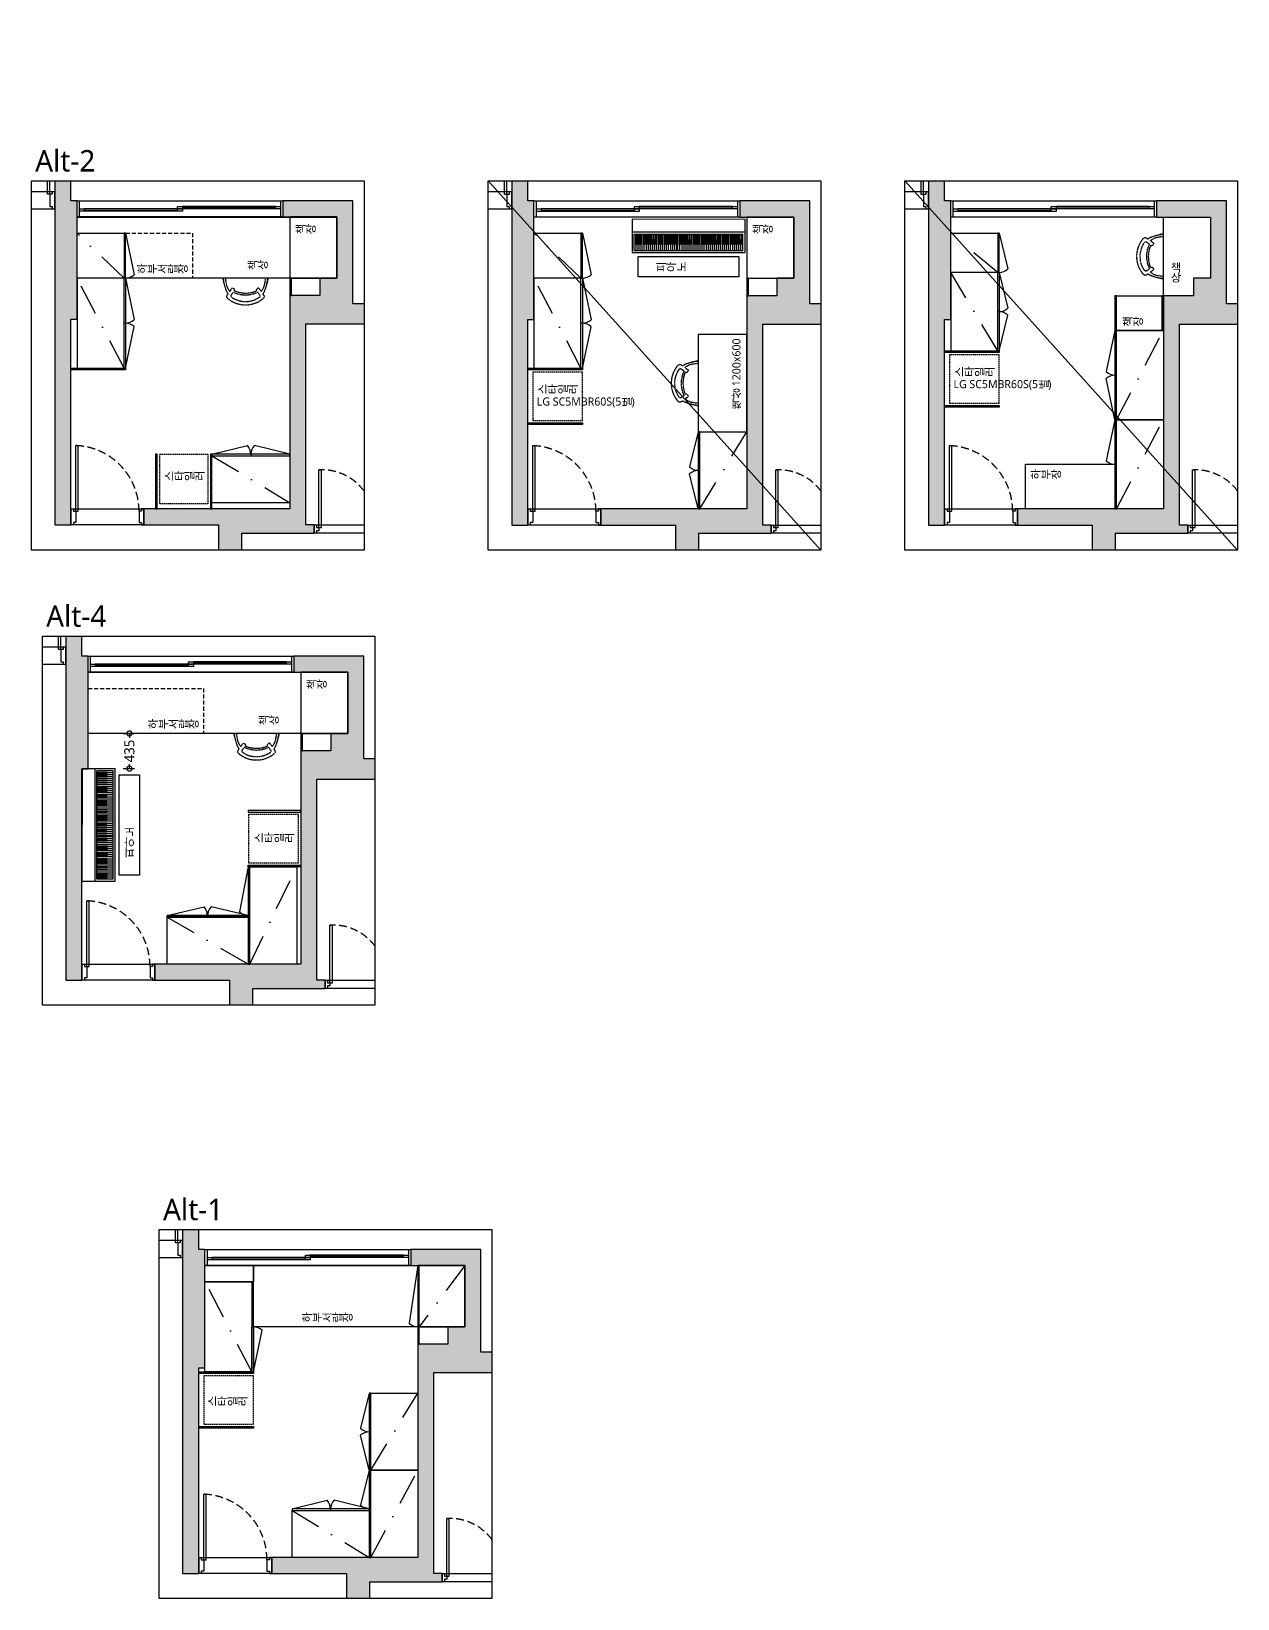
# Model space of a CAD drawing. Header units: millimetres. Extents: x -41292 to 298682, y -22072 to 33155.
# Drawn here: x 274423 to 289307, y -21705 to -2369 of the extents above; entities that cross this region are included whole.
import ezdxf
from ezdxf.enums import TextEntityAlignment as Align

# ---------------------------------------------------------------- set-up
doc = ezdxf.new("R2010")
doc.units = ezdxf.units.MM
for name, pattern in [('( Hidden )', [0.375, 0.25, -0.125]), ('CONT', [2, 1, 1]), ('DASHDOT', [25.4, 12.7, -6.35, 0, -6.35]), ('DASHED2', [0.375, 0.25, -0.125]), ('DH-HID2', [1.2, 0.8, -0.4]), ('HID1', [0.375, 0.25, -0.125]), ('HIDDEN', [9.525, 6.35, -3.175])]:
    doc.linetypes.add(name, pattern=pattern)
for name, color, linetype in [('0-ELC TEXT', 7, 'Continuous'), ('03-TEXT', 3, 'Continuous'), ('06-FUR', 6, 'Continuous'), ('FU-FURM', 251, 'DH-HID2'), ('fur', 6, 'Continuous'), ('P-门', 4, 'Continuous'), ('S-DIM', 7, 'Continuous'), ('벽1', 2, 'Continuous'), ('인테리어_가구_사입', 5, 'HID1'), ('인테리어_가구_제작', 6, 'Continuous'), ('인테리어_키친', 6, 'Continuous'), ('인테리어_해치_벽체', 8, 'Continuous'), ('창호', 4, 'Continuous'), ('틀', 8, 'Continuous'), ('평면_가구', 6, 'Continuous')]:
    doc.layers.add(name, color=color, linetype=linetype)
doc.layers.add('HACTH', color=8, linetype='Continuous', lineweight=0)
doc.styles.add('HY 울릉도 L', font='@Microsoft JhengHei UI Light.ttf')
doc.styles.add('넥슨고딕', font='@Microsoft JhengHei Light.ttf')
doc.styles.add('코레일둥고', font='@Microsoft JhengHei Light.ttf')
doc.dimstyles.new('50', dxfattribs={"dimscale": 50, "dimtxt": 2.5, "dimasz": 2.5, "dimexe": 1.25, "dimexo": 2, "dimtad": 0, "dimdec": 0, "dimtxsty": '넥슨고딕', "dimblk": 'DOTSMALL', "dimcen": 2.5, "dimclrd": 1, "dimclre": 1, "dimclrt": 2, "dimadec": 0, "dimazin": 0, "dimtfac": 1, "dimtdec": 0, "dimtix": 1, "dimtmove": 0, "dimatfit": 3, "dimldrblk": 'DOTSMALL', "dimfxl": 1.25, "dimarcsym": 0})
doc.dimstyles.new('60', dxfattribs={"dimscale": 60, "dimtxt": 2, "dimasz": 0.5, "dimexe": 1, "dimexo": 1, "dimgap": 1, "dimtad": 0, "dimdec": 0, "dimrnd": 0.05, "dimdsep": 46, "dimlunit": 6, "dimtxsty": 'HY 울릉도 L', "dimblk": 'ARCHTICK', "dimcen": 2.5, "dimdle": 1, "dimclrd": 1, "dimclre": 1, "dimclrt": 2, "dimadec": 0, "dimazin": 0, "dimtfac": 1, "dimtdec": 0, "dimtix": 1, "dimtmove": 2, "dimatfit": 3, "dimldrblk": 'ARCHTICK', "dimfxl": 1, "dimlwd": -1, "dimlwe": -1, "dimarcsym": 0})

# ---------------------------------------------------------------- blocks, each defined once
blk = doc.blocks.new('cvldksih')
at = {"layer": 'fur', "color": 8}
for p, q in [((322909, 20530), (321519, 20532)), ((321519, 20532), (321519, 20123)), ((322909, 20531), (322909, 20121)), ((322909, 20371), (321519, 20373)), ((321544, 20347), (322884, 20346)), ((321544, 20147), (321544, 20347)), ((321563, 20222), (321563, 20347)), ((321576, 20347), (321575, 20222)), ((321588, 20222), (321588, 20347)), ((321601, 20347), (321600, 20222)), ((321613, 20221), (321613, 20347)), ((321626, 20346), (321625, 20221)), ((321644, 20146), (321644, 20346)), ((321663, 20221), (321663, 20346)), ((321676, 20346), (321675, 20221)), ((321688, 20221), (321688, 20346)), ((321701, 20346), (321700, 20221)), ((321719, 20146), (321719, 20346)), ((321738, 20221), (321738, 20346)), ((321751, 20346), (321750, 20221)), ((321763, 20221), (321763, 20346)), ((321776, 20346), (321775, 20221)), ((321788, 20221), (321788, 20346)), ((321801, 20346), (321800, 20221)), ((321819, 20146), (321819, 20346)), ((321838, 20221), (321838, 20346)), ((321851, 20346), (321850, 20221)), ((321863, 20221), (321863, 20346)), ((321876, 20346), (321875, 20221)), ((321894, 20146), (321894, 20346)), ((321913, 20221), (321913, 20346)), ((321926, 20346), (321925, 20221)), ((321938, 20221), (321938, 20346)), ((321951, 20346), (321950, 20221)), ((321963, 20221), (321963, 20346)), ((321976, 20346), (321975, 20221)), ((321994, 20146), (321994, 20346)), ((322013, 20221), (322013, 20346)), ((322026, 20346), (322025, 20221)), ((322038, 20221), (322038, 20346)), ((322051, 20346), (322050, 20221)), ((322069, 20146), (322069, 20346)), ((322084, 20147), (322084, 20347)), ((322103, 20222), (322103, 20347)), ((322116, 20347), (322115, 20222)), ((322128, 20222), (322128, 20347)), ((322141, 20347), (322140, 20222)), ((322153, 20222), (322153, 20347)), ((322166, 20347), (322165, 20222)), ((322184, 20147), (322184, 20347)), ((322203, 20222), (322203, 20347)), ((322216, 20347), (322215, 20222)), ((322228, 20222), (322228, 20347)), ((322241, 20347), (322240, 20222)), ((322259, 20147), (322259, 20347)), ((322278, 20222), (322278, 20347)), ((322291, 20347), (322290, 20222)), ((322303, 20222), (322303, 20347)), ((322316, 20347), (322315, 20222)), ((322328, 20222), (322328, 20347)), ((322341, 20347), (322340, 20222)), ((322359, 20147), (322359, 20347)), ((322378, 20222), (322378, 20347)), ((322391, 20347), (322390, 20222)), ((322403, 20222), (322403, 20347)), ((322416, 20347), (322415, 20222)), ((322434, 20147), (322434, 20347)), ((322453, 20222), (322453, 20347)), ((322466, 20347), (322465, 20222)), ((322478, 20222), (322478, 20347)), ((322491, 20347), (322490, 20222)), ((322503, 20222), (322503, 20347)), ((322516, 20347), (322515, 20222)), ((322534, 20147), (322534, 20347)), ((322553, 20222), (322553, 20347)), ((322566, 20347), (322565, 20222)), ((322578, 20222), (322578, 20347)), ((322591, 20347), (322590, 20222)), ((322609, 20147), (322609, 20347)), ((322628, 20222), (322628, 20347)), ((322641, 20347), (322640, 20222)), ((322653, 20222), (322653, 20347)), ((322666, 20347), (322665, 20222)), ((322678, 20221), (322678, 20347)), ((322691, 20346), (322690, 20221)), ((322709, 20146), (322709, 20346)), ((322728, 20221), (322728, 20346)), ((322741, 20346), (322740, 20221)), ((322753, 20221), (322753, 20346)), ((322766, 20346), (322765, 20221)), ((322784, 20146), (322784, 20346)), ((322803, 20221), (322803, 20346)), ((322816, 20346), (322815, 20221)), ((322828, 20221), (322828, 20346)), ((322841, 20346), (322840, 20221)), ((322853, 20221), (322853, 20346)), ((322866, 20346), (322865, 20221)), ((322884, 20146), (322884, 20346)), ((321519, 20123), (322909, 20121)), ((321544, 20147), (322884, 20146)), ((321569, 20222), (321563, 20222)), ((321575, 20222), (321569, 20222)), ((321569, 20147), (321569, 20222)), ((321594, 20222), (321588, 20222)), ((321600, 20222), (321594, 20222)), ((321594, 20147), (321594, 20222)), ((321619, 20221), (321613, 20221)), ((321619, 20146), (321619, 20221)), ((321625, 20221), (321619, 20221)), ((321669, 20221), (321663, 20221)), ((321675, 20221), (321669, 20221)), ((321669, 20146), (321669, 20221)), ((321694, 20221), (321688, 20221)), ((321700, 20221), (321694, 20221)), ((321694, 20146), (321694, 20221)), ((321744, 20221), (321738, 20221)), ((321750, 20221), (321744, 20221)), ((321744, 20146), (321744, 20221)), ((321769, 20221), (321763, 20221)), ((321775, 20221), (321769, 20221)), ((321769, 20146), (321769, 20221)), ((321794, 20221), (321788, 20221)), ((321800, 20221), (321794, 20221)), ((321794, 20146), (321794, 20221)), ((321844, 20221), (321838, 20221)), ((321850, 20221), (321844, 20221)), ((321844, 20146), (321844, 20221)), ((321869, 20221), (321863, 20221)), ((321875, 20221), (321869, 20221)), ((321869, 20146), (321869, 20221)), ((321919, 20221), (321913, 20221)), ((321925, 20221), (321919, 20221)), ((321919, 20146), (321919, 20221)), ((321944, 20221), (321938, 20221)), ((321950, 20221), (321944, 20221)), ((321944, 20146), (321944, 20221)), ((321969, 20221), (321963, 20221)), ((321975, 20221), (321969, 20221)), ((321969, 20146), (321969, 20221)), ((322019, 20221), (322013, 20221)), ((322025, 20221), (322019, 20221)), ((322019, 20146), (322019, 20221)), ((322044, 20221), (322038, 20221)), ((322050, 20221), (322044, 20221)), ((322044, 20146), (322044, 20221)), ((322109, 20222), (322103, 20222)), ((322115, 20222), (322109, 20222)), ((322109, 20147), (322109, 20222)), ((322134, 20222), (322128, 20222)), ((322140, 20222), (322134, 20222)), ((322134, 20147), (322134, 20222)), ((322159, 20222), (322153, 20222)), ((322159, 20147), (322159, 20222)), ((322165, 20222), (322159, 20222)), ((322209, 20222), (322203, 20222)), ((322215, 20222), (322209, 20222)), ((322209, 20147), (322209, 20222)), ((322234, 20222), (322228, 20222)), ((322240, 20222), (322234, 20222)), ((322234, 20147), (322234, 20222)), ((322284, 20222), (322278, 20222)), ((322290, 20222), (322284, 20222)), ((322284, 20147), (322284, 20222)), ((322309, 20222), (322303, 20222)), ((322315, 20222), (322309, 20222)), ((322309, 20147), (322309, 20222)), ((322334, 20222), (322328, 20222)), ((322340, 20222), (322334, 20222)), ((322334, 20147), (322334, 20222)), ((322384, 20222), (322378, 20222)), ((322384, 20147), (322384, 20222)), ((322390, 20222), (322384, 20222)), ((322409, 20222), (322403, 20222)), ((322415, 20222), (322409, 20222)), ((322409, 20147), (322409, 20222)), ((322459, 20222), (322453, 20222)), ((322465, 20222), (322459, 20222)), ((322459, 20147), (322459, 20222)), ((322484, 20222), (322478, 20222)), ((322490, 20222), (322484, 20222)), ((322484, 20147), (322484, 20222)), ((322509, 20222), (322503, 20222)), ((322515, 20222), (322509, 20222)), ((322509, 20147), (322509, 20222)), ((322559, 20222), (322553, 20222)), ((322559, 20147), (322559, 20222)), ((322565, 20222), (322559, 20222)), ((322584, 20222), (322578, 20222)), ((322590, 20222), (322584, 20222)), ((322584, 20147), (322584, 20222)), ((322634, 20222), (322628, 20222)), ((322640, 20222), (322634, 20222)), ((322634, 20147), (322634, 20222)), ((322659, 20222), (322653, 20222)), ((322665, 20222), (322659, 20222)), ((322659, 20147), (322659, 20222)), ((322684, 20221), (322678, 20221)), ((322690, 20221), (322684, 20221)), ((322684, 20146), (322684, 20221)), ((322734, 20221), (322728, 20221)), ((322740, 20221), (322734, 20221)), ((322734, 20146), (322734, 20221)), ((322759, 20221), (322753, 20221)), ((322759, 20146), (322759, 20221)), ((322765, 20221), (322759, 20221)), ((322809, 20221), (322803, 20221)), ((322815, 20221), (322809, 20221)), ((322809, 20146), (322809, 20221)), ((322834, 20221), (322828, 20221)), ((322840, 20221), (322834, 20221)), ((322834, 20146), (322834, 20221)), ((322859, 20221), (322853, 20221)), ((322865, 20221), (322859, 20221)), ((322859, 20146), (322859, 20221))]:
    blk.add_line(p, q, dxfattribs=at)
blk.add_lwpolyline([(322834, 20072), (322834, 19822), (321594, 19822), (321594, 20072)], close=True, dxfattribs=at)
blk = doc.blocks.new('책상의자')
at = {"layer": '인테리어_가구_사입', "color": 8, "linetype": '( Hidden )', "ltscale": 5}
for p, q in [((113787, 53824), (113807, 53809)), ((113789, 53773), (113821, 53749)), ((113838, 53787), (113875, 53761)), ((113846, 53731), (113853, 53727)), ((113877, 53749), (113866, 53730)), ((113786, 53364), (113808, 53379)), ((113788, 53415), (113821, 53438)), ((113839, 53400), (113874, 53427)), ((113846, 53456), (113852, 53461)), ((113877, 53439), (113865, 53458))]:
    blk.add_line(p, q, dxfattribs=at)
for centre, radius, start, end in [((114017, 53594), 345, 138.9979, 220.9366), ((114017, 53594), 304, 145.1572, 214.759), ((113774, 53805), 22.6, 55.9255, 139.2632), ((113780, 53760), 14.6, 55.4796, 152.3609), ((113890, 53714), 126, 116.2601, 130.7423), ((114046, 53334), 537, 94.9511, 113.2594), ((113965, 53648), 188, 97.4888, 132.391), ((113870, 53754), 9.04, 328.7055, 55.0134), ((114224, 52767), 1130, 101.4265, 106.4653), ((114031, 53338), 504, 93.5561, 100.3197), ((114151, 53594), 356, 156.6602, 203.3178), ((114173, 53594), 356, 157.1535, 202.7371), ((113814, 53740), 12, 333.6604, 52.9211), ((113858, 53734), 9.04, 235.0126, 328.706), ((113774, 53383), 22.6, 220.7632, 304.1005), ((113780, 53427), 14.6, 207.6657, 304.5466), ((113890, 53474), 126, 229.1315, 243.7661), ((113813, 53447), 12, 307.105, 26.3658), ((113965, 53540), 188, 227.9325, 262.5373), ((113857, 53453), 9.04, 31.3201, 125.0127), ((113869, 53434), 9.04, 305.0127, 31.3206), ((114046, 53854), 537, 246.7667, 265.0616), ((114223, 54420), 1130, 253.5608, 258.593), ((114031, 53850), 504, 259.7064, 266.4572)]:
    blk.add_arc(centre, radius, start, end, dxfattribs=at)
blk = doc.blocks.new('_DotSmall')
at = {"color": 0, "linetype": 'ByBlock', "const_width": 0.5}
blk.add_lwpolyline([(-0.0625, 0, 1), (0.0625, 0, 1)], format="xyb", close=True, dxfattribs=at)
blk = doc.blocks.new('_ArchTick')
at = {"color": 0, "linetype": 'ByBlock', "const_width": 0.15}
blk.add_lwpolyline([(-0.5, -0.5), (0.5, 0.5)], dxfattribs=at)
blk = doc.blocks.new('*D578')
at = {"layer": 'Defpoints', "color": 0, "transparency": 16777216}
for p in [(289033, 12089), (289033, 8489), (289178, 8489), (275458, -11031), (275633, -11031), (275458, -11465)]:
    blk.add_point(p, dxfattribs=at)
at = {"layer": 'S-DIM', "color": 1, "transparency": 16777216}
for p, q in [((289093, 12089), (289238, 12089)), ((289178, 12149), (289178, 10002)), ((289178, 8429), (289178, 9507)), ((289093, 8489), (289238, 8489))]:
    blk.add_line(p, q, dxfattribs=at)
at = {"layer": 'S-DIM', "color": 1, "lineweight": -2, "transparency": 16777216}
for p, q in [((275558, -11031), (275696, -11031)), ((275633, -11031), (275633, -11086)), ((275558, -11465), (275696, -11465)), ((275633, -11465), (275633, -11410))]:
    blk.add_line(p, q, dxfattribs=at)
at = {"layer": 'S-DIM', "color": 1, "transparency": 16777216, "xscale": 30, "yscale": 30, "zscale": 30}
for p, rotation in [((289178, 12089), 90), ((289178, 8489), 270)]:
    blk.add_blockref('_ArchTick', p, dxfattribs=dict(at, rotation=rotation))
at = {"layer": 'S-DIM', "color": 1, "lineweight": -2, "transparency": 16777216, "xscale": 125, "yscale": 125, "zscale": 125}
for p, rotation in [((275633, -11031), 90), ((275633, -11465), 270)]:
    blk.add_blockref('_DotSmall', p, dxfattribs=dict(at, rotation=rotation))
at = {"layer": 'S-DIM', "color": 2, "transparency": 16777216, "attachment_point": 5, "rotation": 90}
for s, insert, char_height, style in [('3,600', (289178, 9754), 120, 'HY 울릉도 L'), ('435', (275633, -11248), 125, '넥슨고딕')]:
    blk.add_mtext(s, dxfattribs=dict(at, insert=insert, char_height=char_height, style=style))

msp = doc.modelspace()

# ---------------------------------------------------------------- hatches: boundary and pattern name
at = {"layer": '인테리어_해치_벽체'}
h = msp.add_hatch(color=256, dxfattribs=at)
h.dxf.hatch_style = 1
h.paths.add_polyline_path([(274986.97, -4459.54), (274911.97, -4459.54), (274911.97, -4213.29), (274711.97, -4213.29), (274711.97, -8459.54), (274911.97, -8459.54), (274911.97, -8259.54), (274911.97, -5921.2), (274986.97, -5921.2)])
h.paths.add_polyline_path([(278527.76, -5729.54), (278391.97, -5729.54), (278391.97, -4459.54), (277526.97, -4459.54), (277526.97, -4659.54), (278191.97, -4659.54), (278191.97, -5414.54), (277981.97, -5414.54), (277981.97, -5629.54), (277611.97, -5629.54), (277611.97, -8259.54), (275811.97, -8259.54), (275811.97, -8459.54), (276731.97, -8459.54), (276731.97, -8768.59), (277021.97, -8768.59), (277021.97, -8559.54), (277911.97, -8559.54), (277911.97, -8459.54), (277811.97, -8459.54), (277811.97, -5979.54), (278527.76, -5979.54)])
h = msp.add_hatch(color=256, dxfattribs=at)
h.dxf.hatch_style = 1
h.paths.add_polyline_path([(280624.66, -4460.72), (280549.66, -4460.72), (280549.66, -4214.48), (280349.66, -4214.48), (280349.66, -8460.72), (280549.66, -8460.72), (280549.66, -8260.72), (280549.66, -5922.39), (280624.66, -5922.39)])
h.paths.add_polyline_path([(284165.46, -5730.72), (284029.66, -5730.72), (284029.66, -4460.72), (283164.66, -4460.72), (283164.66, -4660.72), (283829.66, -4660.72), (283829.66, -5415.72), (283619.66, -5415.72), (283619.66, -5630.72), (283249.66, -5630.72), (283249.66, -8260.72), (281449.66, -8260.72), (281449.66, -8460.72), (282369.66, -8460.72), (282369.66, -8769.78), (282659.66, -8769.78), (282659.66, -8560.72), (283549.66, -8560.72), (283549.66, -8460.72), (283449.66, -8460.72), (283449.66, -5980.72), (284165.46, -5980.72)])
h = msp.add_hatch(color=256, dxfattribs=at)
h.dxf.hatch_style = 1
h.paths.add_polyline_path([(285765.94, -4460.72), (285690.94, -4460.72), (285690.94, -4214.48), (285490.94, -4214.48), (285490.94, -8460.72), (285690.94, -8460.72), (285690.94, -8260.72), (285690.94, -5922.39), (285765.94, -5922.39)])
h.paths.add_polyline_path([(289306.73, -5730.72), (289170.94, -5730.72), (289170.94, -4460.72), (288305.94, -4460.72), (288305.94, -4660.72), (288970.94, -4660.72), (288970.94, -5415.72), (288760.94, -5415.72), (288760.94, -5630.72), (288390.94, -5630.72), (288390.94, -8260.72), (286590.94, -8260.72), (286590.94, -8460.72), (287510.94, -8460.72), (287510.94, -8769.78), (287800.94, -8769.78), (287800.94, -8560.72), (288690.94, -8560.72), (288690.94, -8460.72), (288590.94, -8460.72), (288590.94, -5980.72), (289306.73, -5980.72)])
h = msp.add_hatch(color=256, dxfattribs=at)
h.dxf.hatch_style = 1
h.paths.add_polyline_path([(275122.59, -10075.75), (275047.59, -10075.75), (275047.59, -9829.51), (274847.59, -9829.51), (274847.59, -14075.75), (275047.59, -14075.75), (275047.59, -13875.75), (275047.59, -11465.75), (275122.59, -11465.75)])
h.paths.add_polyline_path([(278663.39, -11345.75), (278527.59, -11345.75), (278527.59, -10075.75), (277662.59, -10075.75), (277662.59, -10275.75), (278327.59, -10275.75), (278327.59, -11030.75), (278117.59, -11030.75), (278117.59, -11245.75), (277747.59, -11245.75), (277747.59, -13875.75), (275947.59, -13875.75), (275947.59, -14075.75), (276867.59, -14075.75), (276867.59, -14384.81), (277157.59, -14384.81), (277157.59, -14175.75), (278047.59, -14175.75), (278047.59, -14075.75), (277947.59, -14075.75), (277947.59, -11595.75), (278663.39, -11595.75)])
h = msp.add_hatch(color=256, dxfattribs=at)
h.dxf.hatch_style = 1
h.paths.add_polyline_path([(276565.19, -17395.94), (276490.19, -17395.94), (276490.19, -17149.7), (276290.19, -17149.7), (276290.19, -21395.94), (276490.19, -21395.94), (276490.19, -21195.94), (276490.19, -18857.61), (276565.19, -18857.61)])
h.paths.add_polyline_path([(280105.98, -18665.94), (279970.19, -18665.94), (279970.19, -17395.94), (279105.19, -17395.94), (279105.19, -17595.94), (279770.19, -17595.94), (279770.19, -18350.94), (279560.19, -18350.94), (279560.19, -18565.94), (279190.19, -18565.94), (279190.19, -21195.94), (277390.19, -21195.94), (277390.19, -21395.94), (278310.19, -21395.94), (278310.19, -21705), (278600.19, -21705), (278600.19, -21495.94), (279490.19, -21495.94), (279490.19, -21395.94), (279390.19, -21395.94), (279390.19, -18915.94), (280105.98, -18915.94)])

# ---------------------------------------------------------------- linework, layer by layer
for points in [[(274423.44, -4213.29), (278527.76, -4213.29), (278527.76, -8768.59), (274423.44, -8768.59)], [(280061.14, -4214.48), (284165.46, -4214.48), (284165.46, -8769.78), (280061.14, -8769.78)], [(285202.42, -4214.48), (289306.73, -4214.48), (289306.73, -8769.78), (285202.42, -8769.78)], [(274559.07, -9829.51), (278663.39, -9829.51), (278663.39, -14384.81), (274559.07, -14384.81)], [(276001.66, -17149.7), (280105.98, -17149.7), (280105.98, -21705), (276001.66, -21705)]]:
    msp.add_lwpolyline(points, close=True)
for points in [[(280061.14, -4214.48), (284165.46, -8769.78)], [(285202.42, -4214.48), (289306.73, -8769.78)]]:
    msp.add_lwpolyline(points)
at = {"layer": '06-FUR'}
for points in [[(286365.94, -6330.72), (285690.94, -6330.72), (285690.94, -6310.72), (286365.94, -6310.72), (286365.94, -6330.72)], [(275586.97, -6544.54), (274911.97, -6544.54), (274911.97, -6524.54), (275586.97, -6524.54), (275586.97, -6544.54)], [(281224.66, -6545.72), (280549.66, -6545.72), (280549.66, -6525.72), (281224.66, -6525.72), (281224.66, -6545.72)], [(286365.94, -7005.72), (285690.94, -7005.72), (285690.94, -6985.72), (286365.94, -6985.72), (286365.94, -7005.72)], [(281224.66, -7220.72), (280549.66, -7220.72), (280549.66, -7200.72), (281224.66, -7200.72), (281224.66, -7220.72)], [(275956.97, -7584.54), (275956.97, -8259.54), (275976.97, -8259.54), (275976.97, -7584.54), (275956.97, -7584.54)], [(276631.97, -7584.54), (276631.97, -8259.54), (276651.97, -8259.54), (276651.97, -7584.54), (276631.97, -7584.54)], [(277165.19, -18925.94), (276490.19, -18925.94), (276490.19, -18905.94), (277165.19, -18905.94), (277165.19, -18925.94)], [(277165.19, -19600.94), (276490.19, -19600.94), (276490.19, -19580.94), (277165.19, -19580.94), (277165.19, -19600.94)]]:
    msp.add_lwpolyline(points, dxfattribs=at)
msp.add_lwpolyline([(286690.94, -7710.72), (287790.94, -7710.72), (287790.94, -8260.72), (286690.94, -8260.72)], close=True, dxfattribs=at)
at = {"layer": 'FU-FURM', "ltscale": 20}
for points in [[(286365.94, -6360.72), (285750.94, -6360.72), (285750.94, -6955.72), (286365.94, -6955.72), (286365.94, -6360.72)], [(281224.66, -6575.72), (280609.66, -6575.72), (280609.66, -7170.72), (281224.66, -7170.72), (281224.66, -6575.72)], [(276601.97, -7584.54), (276601.97, -8199.54), (276006.97, -8199.54), (276006.97, -7584.54), (276601.97, -7584.54)], [(277717.59, -12030.75), (277102.59, -12030.75), (277102.59, -12625.75), (277717.59, -12625.75), (277717.59, -12030.75)], [(277165.19, -18955.94), (276550.19, -18955.94), (276550.19, -19550.94), (277165.19, -19550.94), (277165.19, -18955.94)]]:
    msp.add_lwpolyline(points, dxfattribs=at)
at = {"layer": 'P-门', "linetype": 'HIDDEN', "ltscale": 15}
for centre, radius, start, end in [((274941.97, -8289.54), 810, 0, 87.877449), ((280579.66, -8290.72), 810, 0, 87.877449), ((285720.94, -8290.72), 810, 0, 87.877449), ((278009.45, -8424.78), 645.77, 36.618797, 93.327638), ((283647.15, -8425.96), 645.77, 36.618797, 93.327638), ((288788.42, -8425.96), 645.77, 36.618797, 93.327638), ((275077.59, -13905.75), 810, 0, 87.877449), ((278145.08, -14040.99), 645.77, 36.618797, 93.327638), ((276520.19, -21225.94), 810, 0, 87.877449), ((279587.67, -21361.18), 645.77, 36.618797, 93.327638)]:
    msp.add_arc(centre, radius, start, end, dxfattribs=at)
at = {"layer": '벽1'}
for points in [[(274711.97, -4213.29), (274711.97, -8459.54), (274911.97, -8459.54), (274911.97, -5921.2), (274986.97, -5921.2), (274986.97, -4459.54), (274911.97, -4459.54), (274911.97, -4213.29)], [(280349.66, -4214.48), (280349.66, -8460.72), (280549.66, -8460.72), (280549.66, -5922.39), (280624.66, -5922.39), (280624.66, -4460.72), (280549.66, -4460.72), (280549.66, -4214.48)], [(285490.94, -4214.48), (285490.94, -8460.72), (285690.94, -8460.72), (285690.94, -5922.39), (285765.94, -5922.39), (285765.94, -4460.72), (285690.94, -4460.72), (285690.94, -4214.48)], [(278527.76, -5729.54), (278391.97, -5729.54), (278391.97, -4459.54), (277526.97, -4459.54), (277526.97, -4659.54), (278191.97, -4659.54), (278191.97, -5414.54), (277981.97, -5414.54), (277981.97, -5629.54), (277611.97, -5629.54), (277611.97, -8259.54), (275811.97, -8259.54), (275811.97, -8459.54), (276731.97, -8459.54), (276731.97, -8768.59)], [(284165.46, -5730.72), (284029.66, -5730.72), (284029.66, -4460.72), (283164.66, -4460.72), (283164.66, -4660.72), (283829.66, -4660.72), (283829.66, -5415.72), (283619.66, -5415.72), (283619.66, -5630.72), (283249.66, -5630.72), (283249.66, -8260.72), (281449.66, -8260.72), (281449.66, -8460.72), (282369.66, -8460.72), (282369.66, -8769.78)], [(289306.73, -5730.72), (289170.94, -5730.72), (289170.94, -4460.72), (288305.94, -4460.72), (288305.94, -4660.72), (288970.94, -4660.72), (288970.94, -5415.72), (288760.94, -5415.72), (288760.94, -5630.72), (288390.94, -5630.72), (288390.94, -8260.72), (286590.94, -8260.72), (286590.94, -8460.72), (287510.94, -8460.72), (287510.94, -8769.78)], [(277021.97, -8768.59), (277021.97, -8559.54), (277911.97, -8559.54), (277911.97, -8459.54), (277811.97, -8459.54), (277811.97, -5979.54), (278527.76, -5979.54)], [(282659.66, -8769.78), (282659.66, -8560.72), (283549.66, -8560.72), (283549.66, -8460.72), (283449.66, -8460.72), (283449.66, -5980.72), (284165.46, -5980.72)], [(287800.94, -8769.78), (287800.94, -8560.72), (288690.94, -8560.72), (288690.94, -8460.72), (288590.94, -8460.72), (288590.94, -5980.72), (289306.73, -5980.72)], [(274847.59, -9829.51), (274847.59, -14075.75), (275047.59, -14075.75), (275047.59, -11465.75), (275122.59, -11465.75), (275122.59, -10075.75), (275047.59, -10075.75), (275047.59, -9829.51)], [(278663.39, -11345.75), (278527.59, -11345.75), (278527.59, -10075.75), (277662.59, -10075.75), (277662.59, -10275.75), (278327.59, -10275.75), (278327.59, -11030.75), (278117.59, -11030.75), (278117.59, -11245.75), (277747.59, -11245.75), (277747.59, -13875.75), (275947.59, -13875.75), (275947.59, -14075.75), (276867.59, -14075.75), (276867.59, -14384.81)], [(277157.59, -14384.81), (277157.59, -14175.75), (278047.59, -14175.75), (278047.59, -14075.75), (277947.59, -14075.75), (277947.59, -11595.75), (278663.39, -11595.75)], [(276290.19, -17149.7), (276290.19, -21395.94), (276490.19, -21395.94), (276490.19, -18857.61), (276565.19, -18857.61), (276565.19, -17395.94), (276490.19, -17395.94), (276490.19, -17149.7)], [(280105.98, -18665.94), (279970.19, -18665.94), (279970.19, -17395.94), (279105.19, -17395.94), (279105.19, -17595.94), (279770.19, -17595.94), (279770.19, -18350.94), (279560.19, -18350.94), (279560.19, -18565.94), (279190.19, -18565.94), (279190.19, -21195.94), (277390.19, -21195.94), (277390.19, -21395.94), (278310.19, -21395.94), (278310.19, -21705)], [(278600.19, -21705), (278600.19, -21495.94), (279490.19, -21495.94), (279490.19, -21395.94), (279390.19, -21395.94), (279390.19, -18915.94), (280105.98, -18915.94)]]:
    msp.add_lwpolyline(points, dxfattribs=at)
at = {"layer": '인테리어_가구_제작', "color": 1, "linetype": 'DASHDOT', "ltscale": 30}
for p, q in [((275566.97, -5414.54), (274986.97, -4859.54)), ((281204.66, -5415.72), (280624.66, -4860.72)), ((286345.94, -5344.06), (285765.94, -4860.72)), ((286345.94, -6310.72), (285765.94, -5344.06)), ((275566.97, -6524.54), (274986.97, -5414.54)), ((281204.66, -6525.72), (280624.66, -5415.72)), ((287810.94, -7160.72), (288390.94, -6060.72)), ((282669.66, -8260.72), (283249.66, -7310.72)), ((287810.94, -8260.72), (288390.94, -7160.72)), ((276651.97, -7604.54), (277611.97, -8184.54)), ((277117.59, -13875.75), (277697.59, -12675.75)), ((277145.19, -18905.94), (276565.19, -17795.94)), ((278610.19, -20120.94), (279190.19, -19170.94)), ((278610.19, -21195.94), (279190.19, -20120.94)), ((277640.19, -20615.94), (278590.19, -21195.94))]:
    msp.add_line(p, q, dxfattribs=at)
at = {"layer": '인테리어_가구_제작', "color": 8, "linetype": 'CONT', "ltscale": 200}
for p, q in [((275586.97, -4859.54), (275692.06, -5371.4)), ((281224.66, -4860.72), (281329.75, -5372.59)), ((286365.94, -4860.72), (286471.03, -5300.92)), ((286365.94, -5344.06), (286471.03, -5784.26)), ((275586.97, -5414.54), (275692.06, -5926.4)), ((281224.66, -5415.72), (281329.75, -5927.59)), ((286365.94, -6310.72), (286471.03, -5870.52)), ((275586.97, -6524.54), (275692.06, -6012.67)), ((281224.66, -6525.72), (281329.75, -6013.86)), ((287790.94, -6060.72), (287685.85, -6567.59)), ((287790.94, -7160.72), (287685.85, -6653.86)), ((282649.66, -7310.72), (282544.57, -7742.59)), ((287790.94, -7160.72), (287685.85, -7667.59)), ((276651.97, -7584.54), (277088.83, -7479.45)), ((277611.97, -7584.54), (277175.1, -7479.45)), ((282649.66, -8260.72), (282544.57, -7828.86)), ((277097.59, -12675.75), (276992.51, -13232.62)), ((276097.59, -13275.75), (276554.46, -13170.67)), ((277097.59, -13275.75), (276640.73, -13170.67)), ((279190.19, -17595.94), (279085.1, -18307.81)), ((277165.19, -18905.94), (277270.28, -18394.08)), ((278590.19, -19170.94), (278485.1, -19602.81)), ((278590.19, -20120.94), (278485.1, -19689.08)), ((278590.19, -20120.94), (278485.1, -20552.81)), ((277640.19, -20595.94), (278072.05, -20490.86)), ((278590.19, -20595.94), (278158.32, -20490.86))]:
    msp.add_line(p, q, dxfattribs=at)
at = {"layer": '인테리어_가구_제작', "color": 1, "linetype": 'DASHDOT', "ltscale": 30}
for points in [[(276097.59, -13295.75), (277097.59, -13875.75)], [(279770.19, -17595.94), (279210.19, -18350.94)]]:
    msp.add_lwpolyline(points, dxfattribs=at)
at = {"layer": '인테리어_가구_제작', "color": 8, "linetype": 'CONT', "ltscale": 200}
for centre, radius, start, end in [((275568.89, -5220.9), 194.48, 275.334905, 309.296822), ((281206.58, -5222.09), 194.48, 275.334905, 309.296822), ((286361.95, -5184.77), 159.34, 271.432929, 313.198798), ((286361.95, -5668.1), 159.34, 271.432929, 313.198798), ((275582.98, -5810.25), 159.34, 271.432929, 313.198798), ((275582.98, -6128.83), 159.34, 46.801202, 88.567071), ((281220.68, -5811.43), 159.34, 271.432929, 313.198798), ((281220.68, -6130.01), 159.34, 46.801202, 88.567071), ((286361.95, -5986.68), 159.34, 46.801202, 88.567071), ((287794.92, -6451.43), 159.34, 226.801202, 268.567071), ((287794.92, -6770.01), 159.34, 91.432929, 133.198798), ((276972.68, -7588.52), 159.34, 1.432929, 43.198798), ((277291.26, -7588.52), 159.34, 136.801202, 178.567071), ((287794.92, -7551.43), 159.34, 226.801202, 268.567071), ((282653.65, -7626.43), 159.34, 226.801202, 268.567071), ((282653.65, -7945.01), 159.34, 91.432929, 133.198798), ((276438.31, -13279.74), 159.34, 1.432929, 43.198798), ((276756.88, -13279.74), 159.34, 136.801202, 178.567071), ((277101.58, -13116.47), 159.34, 226.801202, 268.567071), ((277161.2, -18510.23), 159.34, 46.801202, 88.567071), ((279194.17, -18191.65), 159.34, 226.801202, 268.567071), ((278594.17, -19486.65), 159.34, 226.801202, 268.567071), ((278594.17, -19805.23), 159.34, 91.432929, 133.198798), ((277955.9, -20599.93), 159.34, 1.432929, 43.198798), ((278274.48, -20599.93), 159.34, 136.801202, 178.567071), ((278594.17, -20436.65), 159.34, 226.801202, 268.567071)]:
    msp.add_arc(centre, radius, start, end, dxfattribs=at)
at = {"layer": '인테리어_키친', "color": 8, "linetype": 'DASHED2', "ltscale": 200}
for points in [[(275586.97, -4859.54), (276411.97, -4859.54), (276411.97, -5414.54), (275586.97, -5414.54)], [(275122.59, -10475.75), (276547.59, -10475.75), (276547.59, -11030.75), (275122.59, -11030.75)]]:
    msp.add_lwpolyline(points, close=True, dxfattribs=at)
at = {"layer": '창호'}
for p, q in [((274621.97, -4379.54), (274621.97, -4213.29)), ((274651.97, -4379.54), (274651.97, -4213.29)), ((280259.66, -4380.72), (280259.66, -4214.48)), ((280289.66, -4380.72), (280289.66, -4214.48)), ((285400.94, -4380.72), (285400.94, -4214.48)), ((285430.94, -4380.72), (285430.94, -4214.48)), ((274711.97, -4349.54), (274423.44, -4349.54)), ((274651.97, -4379.54), (274621.97, -4379.54)), ((274711.97, -4559.54), (274711.97, -4349.54)), ((274711.97, -4349.54), (274711.97, -4559.54)), ((280349.66, -4350.72), (280061.14, -4350.72)), ((280289.66, -4380.72), (280259.66, -4380.72)), ((280349.66, -4560.72), (280349.66, -4350.72)), ((280349.66, -4350.72), (280349.66, -4560.72)), ((285490.94, -4350.72), (285202.42, -4350.72)), ((285430.94, -4380.72), (285400.94, -4380.72)), ((285490.94, -4560.72), (285490.94, -4350.72)), ((285490.94, -4350.72), (285490.94, -4560.72)), ((274423.44, -4559.54), (274711.97, -4559.54)), ((276226.97, -4559.54), (275076.97, -4559.54)), ((276226.97, -4589.54), (275076.97, -4589.54)), ((277436.97, -4529.54), (276286.97, -4529.54)), ((277436.97, -4559.54), (276286.97, -4559.54)), ((280061.14, -4560.72), (280349.66, -4560.72)), ((281864.66, -4560.72), (280714.66, -4560.72)), ((281864.66, -4590.72), (280714.66, -4590.72)), ((283074.66, -4530.72), (281924.66, -4530.72)), ((283074.66, -4560.72), (281924.66, -4560.72)), ((285202.42, -4560.72), (285490.94, -4560.72)), ((287005.94, -4560.72), (285855.94, -4560.72)), ((287005.94, -4590.72), (285855.94, -4590.72)), ((288215.94, -4530.72), (287065.94, -4530.72)), ((288215.94, -4560.72), (287065.94, -4560.72)), ((274971.97, -8289.54), (274971.97, -7479.54)), ((274971.97, -7479.54), (275001.97, -7479.54)), ((275001.97, -8289.54), (275001.97, -7480.09)), ((280609.66, -8290.72), (280609.66, -7480.72)), ((280609.66, -7480.72), (280639.66, -7480.72)), ((280639.66, -8290.72), (280639.66, -7481.28)), ((285750.94, -8290.72), (285750.94, -7480.72)), ((285750.94, -7480.72), (285780.94, -7480.72)), ((285780.94, -8290.72), (285780.94, -7481.28)), ((277971.97, -8489.54), (277971.97, -7779.54)), ((277971.97, -7779.54), (278001.97, -7779.54)), ((278001.97, -8489.54), (278001.97, -7780.09)), ((283609.66, -8490.72), (283609.66, -7780.72)), ((283609.66, -7780.72), (283639.66, -7780.72)), ((283639.66, -8490.72), (283639.66, -7781.28)), ((288750.94, -8490.72), (288750.94, -7780.72)), ((288750.94, -7780.72), (288780.94, -7780.72)), ((288780.94, -8490.72), (288780.94, -7781.28)), ((274911.97, -8459.54), (274911.97, -8259.54)), ((274911.97, -8259.54), (275811.97, -8259.54)), ((274911.97, -8259.54), (274911.97, -8459.54)), ((274971.97, -8289.54), (275001.97, -8289.54)), ((275811.97, -8259.54), (275811.97, -8459.54)), ((280549.66, -8460.72), (280549.66, -8260.72)), ((280549.66, -8260.72), (281449.66, -8260.72)), ((280549.66, -8260.72), (280549.66, -8460.72)), ((280609.66, -8290.72), (280639.66, -8290.72)), ((281449.66, -8260.72), (281449.66, -8460.72)), ((285690.94, -8460.72), (285690.94, -8260.72)), ((285690.94, -8260.72), (286590.94, -8260.72)), ((285690.94, -8260.72), (285690.94, -8460.72)), ((285750.94, -8290.72), (285780.94, -8290.72)), ((286590.94, -8260.72), (286590.94, -8460.72)), ((275811.97, -8459.54), (274911.97, -8459.54)), ((277911.97, -8559.54), (277911.97, -8459.54)), ((277911.97, -8459.54), (278527.76, -8459.54)), ((277911.97, -8459.54), (277911.97, -8559.54)), ((277971.97, -8489.54), (278001.97, -8489.54)), ((281449.66, -8460.72), (280549.66, -8460.72)), ((283549.66, -8560.72), (283549.66, -8460.72)), ((283549.66, -8460.72), (284165.46, -8460.72)), ((283549.66, -8460.72), (283549.66, -8560.72)), ((283609.66, -8490.72), (283639.66, -8490.72)), ((286590.94, -8460.72), (285690.94, -8460.72)), ((288690.94, -8560.72), (288690.94, -8460.72)), ((288690.94, -8460.72), (289306.73, -8460.72)), ((288690.94, -8460.72), (288690.94, -8560.72)), ((288750.94, -8490.72), (288780.94, -8490.72)), ((278527.76, -8559.54), (277911.97, -8559.54)), ((284165.46, -8560.72), (283549.66, -8560.72)), ((289306.73, -8560.72), (288690.94, -8560.72)), ((274757.59, -9995.75), (274757.59, -9829.51)), ((274787.59, -9995.75), (274787.59, -9829.51)), ((274847.59, -9965.75), (274559.07, -9965.75)), ((274787.59, -9995.75), (274757.59, -9995.75)), ((274847.59, -10175.75), (274847.59, -9965.75)), ((274847.59, -9965.75), (274847.59, -10175.75)), ((274559.07, -10175.75), (274847.59, -10175.75)), ((276362.59, -10175.75), (275212.59, -10175.75)), ((276362.59, -10205.75), (275212.59, -10205.75)), ((277572.59, -10145.75), (276422.59, -10145.75)), ((277572.59, -10175.75), (276422.59, -10175.75)), ((275107.59, -13905.75), (275107.59, -13095.75)), ((275107.59, -13095.75), (275137.59, -13095.75)), ((275137.59, -13905.75), (275137.59, -13096.31)), ((278107.59, -14105.75), (278107.59, -13395.75)), ((278107.59, -13395.75), (278137.59, -13395.75)), ((278137.59, -14105.75), (278137.59, -13396.31)), ((275047.59, -14075.75), (275047.59, -13875.75)), ((275047.59, -13875.75), (275947.59, -13875.75)), ((275047.59, -13875.75), (275047.59, -14075.75)), ((275107.59, -13905.75), (275137.59, -13905.75)), ((275947.59, -13875.75), (275947.59, -14075.75)), ((275947.59, -14075.75), (275047.59, -14075.75)), ((278047.59, -14175.75), (278047.59, -14075.75)), ((278047.59, -14075.75), (278663.39, -14075.75)), ((278047.59, -14075.75), (278047.59, -14175.75)), ((278107.59, -14105.75), (278137.59, -14105.75)), ((278663.39, -14175.75), (278047.59, -14175.75)), ((276200.19, -17315.94), (276200.19, -17149.7)), ((276230.19, -17315.94), (276230.19, -17149.7)), ((276290.19, -17285.94), (276001.66, -17285.94)), ((276230.19, -17315.94), (276200.19, -17315.94)), ((276290.19, -17495.94), (276290.19, -17285.94)), ((276290.19, -17285.94), (276290.19, -17495.94)), ((276001.66, -17495.94), (276290.19, -17495.94)), ((277805.19, -17495.94), (276655.19, -17495.94)), ((277805.19, -17525.94), (276655.19, -17525.94)), ((279015.19, -17465.94), (277865.19, -17465.94)), ((279015.19, -17495.94), (277865.19, -17495.94)), ((276550.19, -21225.94), (276550.19, -20415.94)), ((276550.19, -20415.94), (276580.19, -20415.94)), ((276580.19, -21225.94), (276580.19, -20416.5)), ((279550.19, -21425.94), (279550.19, -20715.94)), ((279550.19, -20715.94), (279580.19, -20715.94)), ((279580.19, -21425.94), (279580.19, -20716.5)), ((276490.19, -21395.94), (276490.19, -21195.94)), ((276490.19, -21195.94), (277390.19, -21195.94)), ((276490.19, -21195.94), (276490.19, -21395.94)), ((276550.19, -21225.94), (276580.19, -21225.94)), ((277390.19, -21195.94), (277390.19, -21395.94)), ((277390.19, -21395.94), (276490.19, -21395.94)), ((279490.19, -21495.94), (279490.19, -21395.94)), ((279490.19, -21395.94), (280105.98, -21395.94)), ((279490.19, -21395.94), (279490.19, -21495.94)), ((279550.19, -21425.94), (279580.19, -21425.94)), ((280105.98, -21495.94), (279490.19, -21495.94))]:
    msp.add_line(p, q, dxfattribs=at)
for points in [[(274711.97, -4349.54), (274681.97, -4349.54), (274681.97, -4379.54), (274651.97, -4379.54), (274651.97, -4529.54), (274681.97, -4529.54), (274681.97, -4559.54), (274711.97, -4559.54), (274711.97, -4349.54)], [(280349.66, -4350.72), (280319.66, -4350.72), (280319.66, -4380.72), (280289.66, -4380.72), (280289.66, -4530.72), (280319.66, -4530.72), (280319.66, -4560.72), (280349.66, -4560.72), (280349.66, -4350.72)], [(285490.94, -4350.72), (285460.94, -4350.72), (285460.94, -4380.72), (285430.94, -4380.72), (285430.94, -4530.72), (285460.94, -4530.72), (285460.94, -4560.72), (285490.94, -4560.72), (285490.94, -4350.72)], [(274911.97, -8259.54), (274941.97, -8259.54), (274941.97, -8289.54), (274971.97, -8289.54), (274971.97, -8429.54), (274941.97, -8429.54), (274941.97, -8459.54), (274911.97, -8459.54), (274911.97, -8259.54)], [(275811.97, -8259.54), (275781.97, -8259.54), (275781.97, -8289.54), (275751.97, -8289.54), (275751.97, -8429.54), (275781.97, -8429.54), (275781.97, -8459.54), (275811.97, -8459.54), (275811.97, -8259.54)], [(280549.66, -8260.72), (280579.66, -8260.72), (280579.66, -8290.72), (280609.66, -8290.72), (280609.66, -8430.72), (280579.66, -8430.72), (280579.66, -8460.72), (280549.66, -8460.72), (280549.66, -8260.72)], [(281449.66, -8260.72), (281419.66, -8260.72), (281419.66, -8290.72), (281389.66, -8290.72), (281389.66, -8430.72), (281419.66, -8430.72), (281419.66, -8460.72), (281449.66, -8460.72), (281449.66, -8260.72)], [(285690.94, -8260.72), (285720.94, -8260.72), (285720.94, -8290.72), (285750.94, -8290.72), (285750.94, -8430.72), (285720.94, -8430.72), (285720.94, -8460.72), (285690.94, -8460.72), (285690.94, -8260.72)], [(286590.94, -8260.72), (286560.94, -8260.72), (286560.94, -8290.72), (286530.94, -8290.72), (286530.94, -8430.72), (286560.94, -8430.72), (286560.94, -8460.72), (286590.94, -8460.72), (286590.94, -8260.72)], [(277911.97, -8459.54), (277941.97, -8459.54), (277941.97, -8489.54), (277971.97, -8489.54), (277971.97, -8529.54), (277941.97, -8529.54), (277941.97, -8559.54), (277911.97, -8559.54), (277911.97, -8459.54)], [(283549.66, -8460.72), (283579.66, -8460.72), (283579.66, -8490.72), (283609.66, -8490.72), (283609.66, -8530.72), (283579.66, -8530.72), (283579.66, -8560.72), (283549.66, -8560.72), (283549.66, -8460.72)], [(288690.94, -8460.72), (288720.94, -8460.72), (288720.94, -8490.72), (288750.94, -8490.72), (288750.94, -8530.72), (288720.94, -8530.72), (288720.94, -8560.72), (288690.94, -8560.72), (288690.94, -8460.72)], [(274847.59, -9965.75), (274817.59, -9965.75), (274817.59, -9995.75), (274787.59, -9995.75), (274787.59, -10145.75), (274817.59, -10145.75), (274817.59, -10175.75), (274847.59, -10175.75), (274847.59, -9965.75)], [(275047.59, -13875.75), (275077.59, -13875.75), (275077.59, -13905.75), (275107.59, -13905.75), (275107.59, -14045.75), (275077.59, -14045.75), (275077.59, -14075.75), (275047.59, -14075.75), (275047.59, -13875.75)], [(275947.59, -13875.75), (275917.59, -13875.75), (275917.59, -13905.75), (275887.59, -13905.75), (275887.59, -14045.75), (275917.59, -14045.75), (275917.59, -14075.75), (275947.59, -14075.75), (275947.59, -13875.75)], [(278047.59, -14075.75), (278077.59, -14075.75), (278077.59, -14105.75), (278107.59, -14105.75), (278107.59, -14145.75), (278077.59, -14145.75), (278077.59, -14175.75), (278047.59, -14175.75), (278047.59, -14075.75)], [(276290.19, -17285.94), (276260.19, -17285.94), (276260.19, -17315.94), (276230.19, -17315.94), (276230.19, -17465.94), (276260.19, -17465.94), (276260.19, -17495.94), (276290.19, -17495.94), (276290.19, -17285.94)], [(276490.19, -21195.94), (276520.19, -21195.94), (276520.19, -21225.94), (276550.19, -21225.94), (276550.19, -21365.94), (276520.19, -21365.94), (276520.19, -21395.94), (276490.19, -21395.94), (276490.19, -21195.94)], [(277390.19, -21195.94), (277360.19, -21195.94), (277360.19, -21225.94), (277330.19, -21225.94), (277330.19, -21365.94), (277360.19, -21365.94), (277360.19, -21395.94), (277390.19, -21395.94), (277390.19, -21195.94)], [(279490.19, -21395.94), (279520.19, -21395.94), (279520.19, -21425.94), (279550.19, -21425.94), (279550.19, -21465.94), (279520.19, -21465.94), (279520.19, -21495.94), (279490.19, -21495.94), (279490.19, -21395.94)]]:
    msp.add_lwpolyline(points, dxfattribs=at)
at = {"layer": '틀'}
for p, q in [((274986.97, -4459.54), (277526.97, -4459.54)), ((274986.97, -4659.54), (274986.97, -4459.54)), ((275016.97, -4659.54), (275016.97, -4459.54)), ((275076.97, -4574.54), (276226.97, -4574.54)), ((276286.97, -4544.54), (277436.97, -4544.54)), ((277496.97, -4459.54), (277496.97, -4659.54)), ((277526.97, -4459.54), (277526.97, -4659.54)), ((280624.66, -4460.72), (283164.66, -4460.72)), ((280624.66, -4660.72), (280624.66, -4460.72)), ((280654.66, -4660.72), (280654.66, -4460.72)), ((280714.66, -4575.72), (281864.66, -4575.72)), ((281924.66, -4545.72), (283074.66, -4545.72)), ((283134.66, -4460.72), (283134.66, -4660.72)), ((283164.66, -4460.72), (283164.66, -4660.72)), ((285765.94, -4460.72), (288305.94, -4460.72)), ((285765.94, -4660.72), (285765.94, -4460.72)), ((285795.94, -4660.72), (285795.94, -4460.72)), ((285855.94, -4575.72), (287005.94, -4575.72)), ((287065.94, -4545.72), (288215.94, -4545.72)), ((288275.94, -4460.72), (288275.94, -4660.72)), ((288305.94, -4460.72), (288305.94, -4660.72)), ((277526.97, -4659.54), (274986.97, -4659.54)), ((283164.66, -4660.72), (280624.66, -4660.72)), ((288305.94, -4660.72), (285765.94, -4660.72)), ((275122.59, -10075.75), (277662.59, -10075.75)), ((275122.59, -10275.75), (275122.59, -10075.75)), ((275152.59, -10275.75), (275152.59, -10075.75)), ((275212.59, -10190.75), (276362.59, -10190.75)), ((276422.59, -10160.75), (277572.59, -10160.75)), ((277632.59, -10075.75), (277632.59, -10275.75)), ((277662.59, -10075.75), (277662.59, -10275.75)), ((277662.59, -10275.75), (275122.59, -10275.75)), ((276565.19, -17395.94), (279105.19, -17395.94)), ((276565.19, -17595.94), (276565.19, -17395.94)), ((276595.19, -17595.94), (276595.19, -17395.94)), ((279075.19, -17395.94), (279075.19, -17595.94)), ((279105.19, -17395.94), (279105.19, -17595.94)), ((276655.19, -17510.94), (277805.19, -17510.94)), ((277865.19, -17480.94), (279015.19, -17480.94)), ((279105.19, -17595.94), (276565.19, -17595.94))]:
    msp.add_line(p, q, dxfattribs=at)
for points in [[(275016.97, -4589.54), (275016.97, -4559.54), (275076.97, -4559.54), (275076.97, -4589.54)], [(276226.97, -4559.54), (276226.97, -4529.54), (276286.97, -4529.54), (276286.97, -4559.54)], [(276226.97, -4589.54), (276226.97, -4559.54), (276286.97, -4559.54), (276286.97, -4589.54)], [(277436.97, -4559.54), (277436.97, -4529.54), (277496.97, -4529.54), (277496.97, -4559.54)], [(280654.66, -4590.72), (280654.66, -4560.72), (280714.66, -4560.72), (280714.66, -4590.72)], [(281864.66, -4560.72), (281864.66, -4530.72), (281924.66, -4530.72), (281924.66, -4560.72)], [(281864.66, -4590.72), (281864.66, -4560.72), (281924.66, -4560.72), (281924.66, -4590.72)], [(283074.66, -4560.72), (283074.66, -4530.72), (283134.66, -4530.72), (283134.66, -4560.72)], [(285795.94, -4590.72), (285795.94, -4560.72), (285855.94, -4560.72), (285855.94, -4590.72)], [(287005.94, -4560.72), (287005.94, -4530.72), (287065.94, -4530.72), (287065.94, -4560.72)], [(287005.94, -4590.72), (287005.94, -4560.72), (287065.94, -4560.72), (287065.94, -4590.72)], [(288215.94, -4560.72), (288215.94, -4530.72), (288275.94, -4530.72), (288275.94, -4560.72)], [(275152.59, -10205.75), (275152.59, -10175.75), (275212.59, -10175.75), (275212.59, -10205.75)], [(276362.59, -10175.75), (276362.59, -10145.75), (276422.59, -10145.75), (276422.59, -10175.75)], [(276362.59, -10205.75), (276362.59, -10175.75), (276422.59, -10175.75), (276422.59, -10205.75)], [(277572.59, -10175.75), (277572.59, -10145.75), (277632.59, -10145.75), (277632.59, -10175.75)], [(276595.19, -17525.94), (276595.19, -17495.94), (276655.19, -17495.94), (276655.19, -17525.94)], [(277805.19, -17495.94), (277805.19, -17465.94), (277865.19, -17465.94), (277865.19, -17495.94)], [(277805.19, -17525.94), (277805.19, -17495.94), (277865.19, -17495.94), (277865.19, -17525.94)], [(279015.19, -17495.94), (279015.19, -17465.94), (279075.19, -17465.94), (279075.19, -17495.94)]]:
    msp.add_lwpolyline(points, close=True, dxfattribs=at)
at = {"layer": '평면_가구'}
for p, q in [((287790.94, -6610.72), (287810.94, -6610.72)), ((287790.94, -7710.72), (287810.94, -7710.72)), ((282649.66, -7785.72), (282669.66, -7785.72)), ((277097.59, -13275.75), (277117.59, -13275.75)), ((278590.19, -19645.94), (278610.19, -19645.94)), ((278115.19, -20595.94), (278115.19, -20615.94)), ((278590.19, -20595.94), (278610.19, -20595.94))]:
    msp.add_line(p, q, dxfattribs=at)
for points in [[(274986.97, -4660.72), (278191.97, -4660.72), (278191.97, -5415.72), (274986.97, -5415.72), (274986.97, -4660.72)], [(288390.94, -5630.72), (288390.94, -4660.72), (288970.94, -4660.72)], [(275586.97, -5969.54), (275566.97, -5969.54)], [(281224.66, -5970.72), (281204.66, -5970.72)], [(286365.94, -5827.39), (286345.94, -5827.39)], [(277131.97, -7584.54), (277131.97, -7604.54)], [(275122.59, -10275.75), (278327.59, -10275.75), (278327.59, -11030.75), (275122.59, -11030.75), (275122.59, -10275.75)], [(277097.59, -11980.75), (277097.59, -12000.75), (277747.59, -12000.75), (277747.59, -11980.75), (277097.59, -11980.75)], [(277097.59, -12675.75), (277097.59, -12655.75), (277747.59, -12655.75), (277747.59, -12675.75), (277097.59, -12675.75)], [(276597.59, -13295.75), (276597.59, -13275.75)], [(277165.19, -17595.94), (279770.19, -17595.94), (279770.19, -18350.94), (277165.19, -18350.94), (277165.19, -17595.94)]]:
    msp.add_lwpolyline(points, dxfattribs=at)
for points in [[(277611.97, -5414.54), (278191.97, -5414.54), (278191.97, -4659.54), (277611.97, -4659.54)], [(283249.66, -5415.72), (283829.66, -5415.72), (283829.66, -4660.72), (283249.66, -4660.72)], [(275566.97, -5414.54), (274986.97, -5414.54), (274986.97, -4859.54), (275566.97, -4859.54)], [(275586.97, -4859.54), (275566.97, -4859.54), (275566.97, -5414.54), (275586.97, -5414.54)], [(281204.66, -5415.72), (280624.66, -5415.72), (280624.66, -4860.72), (281204.66, -4860.72)], [(281224.66, -4860.72), (281204.66, -4860.72), (281204.66, -5415.72), (281224.66, -5415.72)], [(286345.94, -5344.06), (285765.94, -5344.06), (285765.94, -4860.72), (286345.94, -4860.72)], [(286365.94, -4860.72), (286345.94, -4860.72), (286345.94, -5344.06), (286365.94, -5344.06)], [(286345.94, -5344.06), (285765.94, -5344.06), (285765.94, -6310.72), (286345.94, -6310.72)], [(286365.94, -6310.72), (286345.94, -6310.72), (286345.94, -5344.06), (286365.94, -5344.06)], [(275566.97, -5414.54), (274986.97, -5414.54), (274986.97, -6524.54), (275566.97, -6524.54)], [(275586.97, -6524.54), (275566.97, -6524.54), (275566.97, -5414.54), (275586.97, -5414.54)], [(277631.97, -5414.54), (277611.97, -5414.54), (277611.97, -5629.54), (277631.97, -5629.54)], [(281204.66, -5415.72), (280624.66, -5415.72), (280624.66, -6525.72), (281204.66, -6525.72)], [(281224.66, -6525.72), (281204.66, -6525.72), (281204.66, -5415.72), (281224.66, -5415.72)], [(283269.66, -5415.72), (283249.66, -5415.72), (283249.66, -5630.72), (283269.66, -5630.72)], [(287790.94, -6060.72), (287810.94, -6060.72), (287810.94, -5630.72), (287790.94, -5630.72)], [(287810.94, -5630.72), (288370.94, -5630.72), (288370.94, -6060.72), (287810.94, -6060.72)], [(288370.94, -6060.72), (288390.94, -6060.72), (288390.94, -5630.72), (288370.94, -5630.72)], [(282649.66, -7310.72), (283249.66, -7310.72), (283249.66, -6110.72), (282649.66, -6110.72)], [(287790.94, -7160.72), (287810.94, -7160.72), (287810.94, -6060.72), (287790.94, -6060.72)], [(287810.94, -6060.72), (288390.94, -6060.72), (288390.94, -7160.72), (287810.94, -7160.72)], [(282649.66, -8260.72), (282669.66, -8260.72), (282669.66, -7310.72), (282649.66, -7310.72)], [(282669.66, -7310.72), (283249.66, -7310.72), (283249.66, -8260.72), (282669.66, -8260.72)], [(287790.94, -8260.72), (287810.94, -8260.72), (287810.94, -7160.72), (287790.94, -7160.72)], [(287810.94, -7160.72), (288390.94, -7160.72), (288390.94, -8260.72), (287810.94, -8260.72)], [(276651.97, -7584.54), (276651.97, -7604.54), (277611.97, -7604.54), (277611.97, -7584.54)], [(277611.97, -7604.54), (277611.97, -8184.54), (276651.97, -8184.54), (276651.97, -7604.54)], [(277747.59, -11030.75), (278327.59, -11030.75), (278327.59, -10275.75), (277747.59, -10275.75)], [(277767.59, -11030.75), (277747.59, -11030.75), (277747.59, -11245.75), (277767.59, -11245.75)], [(277097.59, -13875.75), (277117.59, -13875.75), (277117.59, -12675.75), (277097.59, -12675.75)], [(277117.59, -12675.75), (277697.59, -12675.75), (277697.59, -13875.75), (277117.59, -13875.75)], [(276097.59, -13295.75), (277097.59, -13295.75), (277097.59, -13275.75), (276097.59, -13275.75)], [(277097.59, -13295.75), (276097.59, -13295.75), (276097.59, -13275.75), (277097.59, -13275.75)], [(276097.59, -13295.75), (277097.59, -13295.75), (277097.59, -13875.75), (276097.59, -13875.75)], [(276565.19, -17595.94), (277165.19, -17595.94), (277165.19, -17795.94), (276565.19, -17795.94)], [(279190.19, -18350.94), (279770.19, -18350.94), (279770.19, -17595.94), (279190.19, -17595.94)], [(279210.19, -17595.94), (279190.19, -17595.94), (279190.19, -18350.94), (279210.19, -18350.94)], [(277145.19, -18905.94), (276565.19, -18905.94), (276565.19, -17795.94), (277145.19, -17795.94)], [(277165.19, -17795.94), (277145.19, -17795.94), (277145.19, -18350.94), (277165.19, -18350.94)], [(277165.19, -18905.94), (277145.19, -18905.94), (277145.19, -18350.94), (277165.19, -18350.94)], [(279210.19, -18350.94), (279190.19, -18350.94), (279190.19, -18565.94), (279210.19, -18565.94)], [(278590.19, -20120.94), (278610.19, -20120.94), (278610.19, -19170.94), (278590.19, -19170.94)], [(278610.19, -19170.94), (279190.19, -19170.94), (279190.19, -20120.94), (278610.19, -20120.94)], [(278590.19, -21195.94), (278610.19, -21195.94), (278610.19, -20120.94), (278590.19, -20120.94)], [(278610.19, -20120.94), (279190.19, -20120.94), (279190.19, -21195.94), (278610.19, -21195.94)], [(277640.19, -20595.94), (277640.19, -20615.94), (278590.19, -20615.94), (278590.19, -20595.94)], [(278590.19, -20615.94), (278590.19, -21195.94), (277640.19, -21195.94), (277640.19, -20615.94)]]:
    msp.add_lwpolyline(points, close=True, dxfattribs=at)

# ---------------------------------------------------------------- block references
msp.add_blockref('cvldksih', (-39682.61, -25219.38))
at = {"rotation": 90}
msp.add_blockref('cvldksih', (295578.68, -334374.35), dxfattribs=at)
at = {"layer": 'HACTH', "xscale": -1, "rotation": 180}
for p in [(174391.25, 48447.98), (168649.97, 46882.98)]:
    msp.add_blockref('책상의자', p, dxfattribs=at)
at = {"layer": 'HACTH', "rotation": 90.00000000000001}
for p in [(330659.69, -119415.41), (330795.32, -125030.44)]:
    msp.add_blockref('책상의자', p, dxfattribs=at)

# ---------------------------------------------------------------- texts
at = {"layer": '0-ELC TEXT', "style": '코레일둥고'}
for s, p in [('책장', (277676.7, -4755.13)), ('책장', (283314.4, -4756.31)), ('책상', (277084.14, -5198.52)), ('하부서랍장', (275720.49, -5245.12)), ('스타일러', (285803.06, -6516.15)), ('스타일러', (280661.79, -6731.15)), ('LG SC5MBR60S(5벌)', (285800.75, -6671.33)), ('LG SC5MBR60S(5벌)', (280659.48, -6886.33)), ('스타일러', (276054.36, -7801.15)), ('책장', (277812.33, -10371.35)), ('책상', (277219.76, -10813.56)), ('하부서랍장', (275856.12, -10861.34)), ('스타일러', (277162.56, -12265.39)), ('하부서랍장', (277754.88, -18181.53)), ('스타일러', (276586.54, -19215.69))]:
    msp.add_text(s, height=100, dxfattribs=at).set_placement(p, align=Align.TOP_LEFT)
for s, p in [('피아노', (282125.73, -5321.88)), ('책장', (287882.61, -5996)), ('하부장', (286747.21, -7881.1))]:
    msp.add_text(s, height=100, dxfattribs=at).set_placement(p)
for s, rotation, p in [('책상', 270, (288499.11, -5211.68)), ('책상 1200x600', 90, (283172.34, -7033.73)), ('피아노', 90, (275681.18, -12566))]:
    msp.add_text(s, height=100, rotation=rotation, dxfattribs=at).set_placement(p)
at = {"layer": '03-TEXT', "style": '코레일둥고'}
for s, p in [('Alt-2', (274842.06, -4099.28)), ('Alt-4', (274977.69, -9715.5)), ('Alt-1', (276420.28, -17035.69))]:
    msp.add_text(s, height=264.814, dxfattribs=at).set_placement(p, align=Align.CENTER)

# ---------------------------------------------------------------- dimensions: what is measured, and where the dimension line sits
at = {"layer": 'S-DIM'}
dim = msp.add_linear_dim(base=(275633.18, -11030.75), p1=(275457.59, -11465.28), p2=(275457.59, -11030.75), angle=90, dimstyle='50', dxfattribs=at)
dim.commit()
dim.dimension.update_dxf_attribs({"geometry": '*D578', "text_midpoint": (275633.18, -11248.02)})
dim = msp.add_linear_dim(base=(289178.03, 8489.4), p1=(289033.38, 12089.4), p2=(289033.38, 8489.4), angle=90, dimstyle='60', dxfattribs=at)
dim.commit()
dim.dimension.update_dxf_attribs({"geometry": '*D578', "text_midpoint": (289178.03, 9754.37), "dimtype": 160})

doc.saveas('drawing.dxf')
